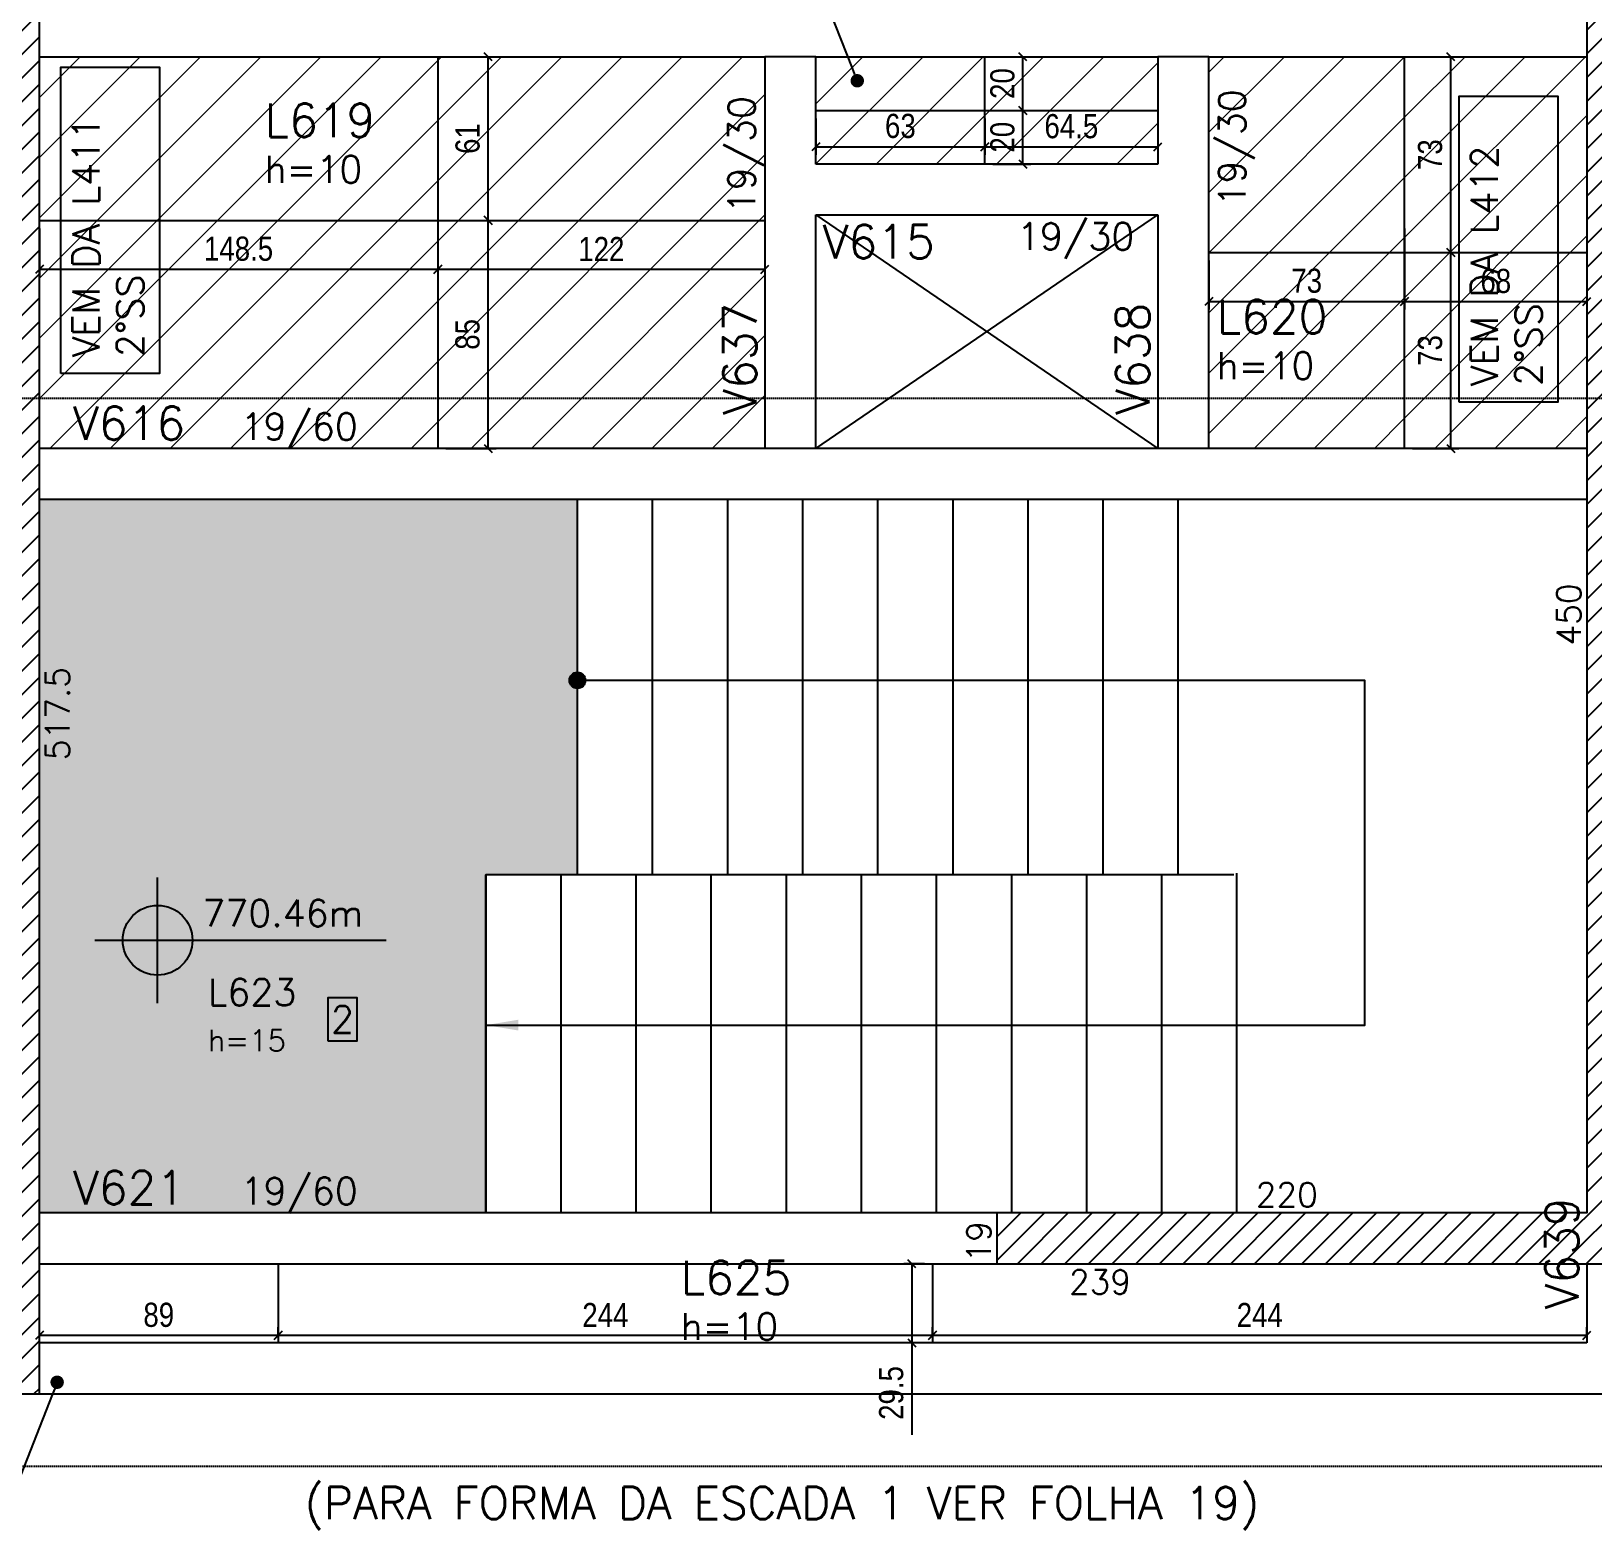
# Model space of a CAD drawing. Extents: x 1860 to 8661, y -614 to 3837.
# Drawn here: x 4067 to 4649, y 1381 to 1939 of the extents above; entities that cross this region are included whole.
import ezdxf
from ezdxf import colors
from ezdxf.entities.mleader import LeaderData, LeaderLine
from ezdxf.enums import TextEntityAlignment as Align
from ezdxf.math import Vec2, Vec3

# ---------------------------------------------------------------- set-up
doc = ezdxf.new("R2010")
doc.units = 0
doc.linetypes.add('DASHED', pattern=[0.75, 0.5, -0.25])
for name, color, linetype in [('COTA', 241, 'Continuous'), ('F-AUX', 2, 'Continuous'), ('F-AUX-RED', 1, 'Continuous'), ('F-DESNIVEL-1', 254, 'Continuous'), ('F-ESCADAS', 2, 'Continuous'), ('F-LAJES', 3, 'Continuous'), ('F-LAJES-DIM', 2, 'Continuous'), ('F-LAJES-NOME', 4, 'Continuous'), ('F-NÍVEL-PLANTA', 2, 'Continuous'), ('F-PILARES-DIM', 172, 'Continuous'), ('F-PILARES-HACH', 174, 'Continuous'), ('F-PILARES-S', 170, 'Continuous'), ('F-TEXTO', 6, 'Continuous'), ('F-VIGAS', 3, 'Continuous'), ('F-VIGAS-DIM', 2, 'Continuous'), ('F-VIGAS-NOME', 4, 'Continuous'), ('F-VÃO', 1, 'Continuous'), ('Painéis', 200, 'Continuous')]:
    doc.layers.add(name, color=color, linetype=linetype)
doc.layers.add('Hachura', color=251, linetype='Continuous', lineweight=9)
doc.styles.add('COTA TECNICA-50', font='techl___.ttf', dxfattribs={"height": 9})
doc.styles.add('CP-TEXTO', font='romans.shx')
doc.styles.add('MCP', font='romans.shx')
doc.styles.add('ROMANS', font='romans.shx')
doc.styles.get("Standard").update_dxf_attribs({"font": 'arial.ttf'})
doc.dimstyles.new('COTA PAINEL-50', dxfattribs={"dimtxt": 9, "dimasz": 3, "dimexe": 3, "dimexo": 3, "dimgap": 3, "dimtad": 1, "dimdec": 1, "dimzin": 12, "dimdsep": 46, "dimtxsty": 'COTA TECNICA-50', "dimblk1": 'OBLIQUE', "dimblk2": 'OBLIQUE', "dimsah": 1, "dimcen": 0.9, "dimclrd": 4, "dimclre": 4, "dimclrt": 240, "dimadec": 1, "dimazin": 3, "dimtfac": 1, "dimtdec": 1, "dimtmove": 0, "dimatfit": 3, "dimfxl": 1, "dimtolj": 1, "dimtzin": 12, "dimarcsym": 0})
pattern_1 = [(45, (4050.8626, 11455.262), (-4.4194174, 4.4194174), [])]

# ---------------------------------------------------------------- blocks, each defined once
blk = doc.blocks.new('*U178')
at = {"layer": 'F-LAJES-DIM', "color": 1}
blk.add_lwpolyline([(0, 0), (11, 0), (11, 16), (0, 16)], close=True, dxfattribs=at)
at = {"layer": 'F-LAJES-DIM', "style": 'MCP'}
blk.add_attdef('DIM', text='', height=10, dxfattribs=at).set_placement((5.5, 8), align=Align.MIDDLE_CENTER)
blk = doc.blocks.new('Nível - Planta')
at = {"layer": 'F-NÍVEL-PLANTA'}
h = blk.add_hatch(color=71, dxfattribs=at)
h.paths.add_polyline_path([(0, 0), (0, 0.26, 0.414214), (-0.26, 0)])
h.paths.add_polyline_path([(0.26, 0), (0, 0), (0, -0.26, 0.414214)])
for p, q in [((0, -0.469), (0, 0.469)), ((-0.469, 0), (1.704, 0))]:
    blk.add_line(p, q, dxfattribs=at)
blk.add_circle((0, 0), 0.26, dxfattribs=at)
at = {"layer": 'F-TEXTO', "color": 3, "style": 'MCP'}
blk.add_attdef('NÍVEL', (0.333, 0.102), '', height=0.2, dxfattribs=at)
blk = doc.blocks.new('_Dot')
at = {"color": 0, "linetype": 'ByBlock', "lineweight": -2}
blk.add_line((-0.5, 0), (-1, 0), dxfattribs=at)
at = {"color": 0, "linetype": 'ByBlock', "const_width": 0.5}
blk.add_lwpolyline([(-0.25, 0, 1), (0.25, 0, 1)], format="xyb", close=True, dxfattribs=at)
blk = doc.blocks.new('_Oblique')
at = {"color": 0, "linetype": 'ByBlock', "lineweight": -2}
blk.add_line((-0.5, -0.5), (0.5, 0.5), dxfattribs=at)
blk = doc.blocks.new('*D1326')
at = {"layer": 'COTA', "color": 4, "lineweight": -2, "transparency": 16777216}
for p, q in [((4359.36, 1906.76), (4359.36, 1893.21)), ((4422.36, 1906.76), (4422.36, 1893.21)), ((4359.36, 1896.21), (4422.36, 1896.21))]:
    blk.add_line(p, q, dxfattribs=at)
at = {"layer": 'Defpoints', "color": 0, "transparency": 16777216}
for p in [(4359.36, 1909.76), (4422.36, 1909.76), (4422.36, 1896.21)]:
    blk.add_point(p, dxfattribs=at)
at = {"layer": 'COTA', "color": 4, "lineweight": -2, "transparency": 16777216, "xscale": 3, "yscale": 3, "zscale": 3, "rotation": 180}
blk.add_blockref('_Oblique', (4359.36, 1896.21), dxfattribs=at)
at = {"layer": 'COTA', "color": 4, "lineweight": -2, "transparency": 16777216, "xscale": 3, "yscale": 3, "zscale": 3}
blk.add_blockref('_Oblique', (4422.36, 1896.21), dxfattribs=at)
at = {"layer": 'COTA', "color": 240, "transparency": 16777216, "insert": (4390.86, 1903.91), "char_height": 9, "attachment_point": 5, "style": 'COTA TECNICA-50'}
blk.add_mtext('\\A1;63', dxfattribs=at)
blk = doc.blocks.new('*D1327')
at = {"layer": 'COTA', "color": 4, "lineweight": -2, "transparency": 16777216}
for p, q in [((4422.36, 1906.76), (4422.36, 1893.21)), ((4486.86, 1906.76), (4486.86, 1893.21)), ((4422.36, 1896.21), (4486.86, 1896.21))]:
    blk.add_line(p, q, dxfattribs=at)
at = {"layer": 'Defpoints', "color": 0, "transparency": 16777216}
for p in [(4422.36, 1909.76), (4486.86, 1909.76), (4486.86, 1896.21)]:
    blk.add_point(p, dxfattribs=at)
at = {"layer": 'COTA', "color": 4, "lineweight": -2, "transparency": 16777216, "xscale": 3, "yscale": 3, "zscale": 3, "rotation": 180}
blk.add_blockref('_Oblique', (4422.36, 1896.21), dxfattribs=at)
at = {"layer": 'COTA', "color": 4, "lineweight": -2, "transparency": 16777216, "xscale": 3, "yscale": 3, "zscale": 3}
blk.add_blockref('_Oblique', (4486.86, 1896.21), dxfattribs=at)
at = {"layer": 'COTA', "color": 240, "transparency": 16777216, "insert": (4454.61, 1903.81), "char_height": 9, "attachment_point": 5, "style": 'COTA TECNICA-50'}
blk.add_mtext('\\A1;64.5', dxfattribs=at)
blk = doc.blocks.new('*D1328')
at = {"layer": 'COTA', "color": 4, "lineweight": -2, "transparency": 16777216}
for p, q in [((4426.11, 1909.76), (4439.54, 1909.76)), ((4436.54, 1889.76), (4436.54, 1909.76)), ((4425.36, 1889.76), (4439.54, 1889.76))]:
    blk.add_line(p, q, dxfattribs=at)
at = {"layer": 'Defpoints', "color": 0, "transparency": 16777216}
for p in [(4423.11, 1909.76), (4436.54, 1909.76), (4422.36, 1889.76)]:
    blk.add_point(p, dxfattribs=at)
at = {"layer": 'COTA', "color": 4, "lineweight": -2, "transparency": 16777216, "xscale": 3, "yscale": 3, "zscale": 3}
for p, rotation in [((4436.54, 1909.76), 90), ((4436.54, 1889.76), 270)]:
    blk.add_blockref('_Oblique', p, dxfattribs=dict(at, rotation=rotation))
at = {"layer": 'COTA', "color": 240, "transparency": 16777216, "insert": (4428.95, 1899.76), "char_height": 9, "attachment_point": 5, "rotation": 90, "style": 'COTA TECNICA-50'}
blk.add_mtext('\\A1;20', dxfattribs=at)
blk = doc.blocks.new('*D1329')
at = {"layer": 'COTA', "color": 4, "lineweight": -2, "transparency": 16777216}
for p, q in [((4425.36, 1929.76), (4439.54, 1929.76)), ((4436.54, 1909.76), (4436.54, 1929.76)), ((4426.11, 1909.76), (4439.54, 1909.76))]:
    blk.add_line(p, q, dxfattribs=at)
at = {"layer": 'Defpoints', "color": 0, "transparency": 16777216}
for p in [(4422.36, 1929.76), (4436.54, 1929.76), (4423.11, 1909.76)]:
    blk.add_point(p, dxfattribs=at)
at = {"layer": 'COTA', "color": 4, "lineweight": -2, "transparency": 16777216, "xscale": 3, "yscale": 3, "zscale": 3}
for p, rotation in [((4436.54, 1929.76), 90), ((4436.54, 1909.76), 270)]:
    blk.add_blockref('_Oblique', p, dxfattribs=dict(at, rotation=rotation))
at = {"layer": 'COTA', "color": 240, "transparency": 16777216, "insert": (4428.95, 1919.76), "char_height": 9, "attachment_point": 5, "rotation": 90, "style": 'COTA TECNICA-50'}
blk.add_mtext('\\A1;20', dxfattribs=at)
blk = doc.blocks.new('*D1331')
at = {"layer": 'COTA', "color": 4, "lineweight": -2, "transparency": 16777216}
for p, q in [((4069.86, 1865.76), (4069.86, 1847.51)), ((4218.36, 1865.76), (4218.36, 1847.51)), ((4069.86, 1850.51), (4218.36, 1850.51))]:
    blk.add_line(p, q, dxfattribs=at)
at = {"layer": 'Defpoints', "color": 0, "transparency": 16777216}
for p in [(4069.86, 1868.76), (4218.36, 1868.76), (4218.36, 1850.51)]:
    blk.add_point(p, dxfattribs=at)
at = {"layer": 'COTA', "color": 4, "lineweight": -2, "transparency": 16777216, "xscale": 3, "yscale": 3, "zscale": 3, "rotation": 180}
blk.add_blockref('_Oblique', (4069.86, 1850.51), dxfattribs=at)
at = {"layer": 'COTA', "color": 4, "lineweight": -2, "transparency": 16777216, "xscale": 3, "yscale": 3, "zscale": 3}
blk.add_blockref('_Oblique', (4218.36, 1850.51), dxfattribs=at)
at = {"layer": 'COTA', "color": 240, "transparency": 16777216, "insert": (4144.11, 1858.13), "char_height": 9, "attachment_point": 5, "style": 'COTA TECNICA-50'}
blk.add_mtext('\\A1;148.5', dxfattribs=at)
blk = doc.blocks.new('*D1332')
at = {"layer": 'COTA', "color": 4, "lineweight": -2, "transparency": 16777216}
for p, q in [((4218.36, 1865.76), (4218.36, 1847.51)), ((4340.36, 1865.76), (4340.36, 1847.51)), ((4218.36, 1850.51), (4340.36, 1850.51))]:
    blk.add_line(p, q, dxfattribs=at)
at = {"layer": 'Defpoints', "color": 0, "transparency": 16777216}
for p in [(4218.36, 1868.76), (4340.36, 1868.76), (4340.36, 1850.51)]:
    blk.add_point(p, dxfattribs=at)
at = {"layer": 'COTA', "color": 4, "lineweight": -2, "transparency": 16777216, "xscale": 3, "yscale": 3, "zscale": 3, "rotation": 180}
blk.add_blockref('_Oblique', (4218.36, 1850.51), dxfattribs=at)
at = {"layer": 'COTA', "color": 4, "lineweight": -2, "transparency": 16777216, "xscale": 3, "yscale": 3, "zscale": 3}
blk.add_blockref('_Oblique', (4340.36, 1850.51), dxfattribs=at)
at = {"layer": 'COTA', "color": 240, "transparency": 16777216, "insert": (4279.36, 1858.06), "char_height": 9, "attachment_point": 5, "style": 'COTA TECNICA-50'}
blk.add_mtext('\\A1;122', dxfattribs=at)
blk = doc.blocks.new('*D1333')
at = {"layer": 'COTA', "color": 4, "lineweight": -2, "transparency": 16777216}
for p, q in [((4221.36, 1868.76), (4240.13, 1868.76)), ((4237.13, 1783.76), (4237.13, 1868.76)), ((4221.36, 1783.76), (4240.13, 1783.76))]:
    blk.add_line(p, q, dxfattribs=at)
at = {"layer": 'Defpoints', "color": 0, "transparency": 16777216}
for p in [(4218.36, 1868.76), (4237.13, 1868.76), (4218.36, 1783.76)]:
    blk.add_point(p, dxfattribs=at)
at = {"layer": 'COTA', "color": 4, "lineweight": -2, "transparency": 16777216, "xscale": 3, "yscale": 3, "zscale": 3}
for p, rotation in [((4237.13, 1868.76), 90), ((4237.13, 1783.76), 270)]:
    blk.add_blockref('_Oblique', p, dxfattribs=dict(at, rotation=rotation))
at = {"layer": 'COTA', "color": 240, "transparency": 16777216, "insert": (4229.51, 1826.26), "char_height": 9, "attachment_point": 5, "rotation": 90, "style": 'COTA TECNICA-50'}
blk.add_mtext('\\A1;85', dxfattribs=at)
blk = doc.blocks.new('*D1334')
at = {"layer": 'COTA', "color": 4, "lineweight": -2, "transparency": 16777216}
for p, q in [((4221.36, 1929.76), (4240.13, 1929.76)), ((4237.13, 1868.76), (4237.13, 1929.76)), ((4221.36, 1868.76), (4240.13, 1868.76))]:
    blk.add_line(p, q, dxfattribs=at)
at = {"layer": 'Defpoints', "color": 0, "transparency": 16777216}
for p in [(4218.36, 1929.76), (4237.13, 1929.76), (4218.36, 1868.76)]:
    blk.add_point(p, dxfattribs=at)
at = {"layer": 'COTA', "color": 4, "lineweight": -2, "transparency": 16777216, "xscale": 3, "yscale": 3, "zscale": 3}
for p, rotation in [((4237.13, 1929.76), 90), ((4237.13, 1868.76), 270)]:
    blk.add_blockref('_Oblique', p, dxfattribs=dict(at, rotation=rotation))
at = {"layer": 'COTA', "color": 240, "transparency": 16777216, "insert": (4229.54, 1899.26), "char_height": 9, "attachment_point": 5, "rotation": 90, "style": 'COTA TECNICA-50'}
blk.add_mtext('\\A1;61', dxfattribs=at)
blk = doc.blocks.new('*D1335')
at = {"layer": 'COTA', "color": 4, "lineweight": -2, "transparency": 16777216}
for p, q in [((4505.86, 1853.76), (4505.86, 1835.51)), ((4578.86, 1853.76), (4578.86, 1835.51)), ((4505.86, 1838.51), (4578.86, 1838.51))]:
    blk.add_line(p, q, dxfattribs=at)
at = {"layer": 'Defpoints', "color": 0, "transparency": 16777216}
for p in [(4505.86, 1856.76), (4578.86, 1856.76), (4578.86, 1838.51)]:
    blk.add_point(p, dxfattribs=at)
at = {"layer": 'COTA', "color": 4, "lineweight": -2, "transparency": 16777216, "xscale": 3, "yscale": 3, "zscale": 3, "rotation": 180}
blk.add_blockref('_Oblique', (4505.86, 1838.51), dxfattribs=at)
at = {"layer": 'COTA', "color": 4, "lineweight": -2, "transparency": 16777216, "xscale": 3, "yscale": 3, "zscale": 3}
blk.add_blockref('_Oblique', (4578.86, 1838.51), dxfattribs=at)
at = {"layer": 'COTA', "color": 240, "transparency": 16777216, "insert": (4542.36, 1846.21), "char_height": 9, "attachment_point": 5, "style": 'COTA TECNICA-50'}
blk.add_mtext('\\A1;73', dxfattribs=at)
blk = doc.blocks.new('*D1336')
at = {"layer": 'COTA', "color": 4, "lineweight": -2, "transparency": 16777216}
for p, q in [((4578.86, 1865.76), (4578.86, 1835.51)), ((4646.86, 1853.76), (4646.86, 1835.51)), ((4578.86, 1838.51), (4646.86, 1838.51))]:
    blk.add_line(p, q, dxfattribs=at)
at = {"layer": 'Defpoints', "color": 0, "transparency": 16777216}
for p in [(4578.86, 1868.76), (4646.86, 1856.76), (4646.86, 1838.51)]:
    blk.add_point(p, dxfattribs=at)
at = {"layer": 'COTA', "color": 4, "lineweight": -2, "transparency": 16777216, "xscale": 3, "yscale": 3, "zscale": 3, "rotation": 180}
blk.add_blockref('_Oblique', (4578.86, 1838.51), dxfattribs=at)
at = {"layer": 'COTA', "color": 4, "lineweight": -2, "transparency": 16777216, "xscale": 3, "yscale": 3, "zscale": 3}
blk.add_blockref('_Oblique', (4646.86, 1838.51), dxfattribs=at)
at = {"layer": 'COTA', "color": 240, "transparency": 16777216, "insert": (4612.86, 1846.12), "char_height": 9, "attachment_point": 5, "style": 'COTA TECNICA-50'}
blk.add_mtext('\\A1;68', dxfattribs=at)
blk = doc.blocks.new('*D1337')
at = {"layer": 'COTA', "color": 4, "lineweight": -2, "transparency": 16777216}
for p, q in [((4581.86, 1856.76), (4599.1, 1856.76)), ((4596.1, 1783.76), (4596.1, 1856.76)), ((4581.86, 1783.76), (4599.1, 1783.76))]:
    blk.add_line(p, q, dxfattribs=at)
at = {"layer": 'Defpoints', "color": 0, "transparency": 16777216}
for p in [(4578.86, 1856.76), (4596.1, 1856.76), (4578.86, 1783.76)]:
    blk.add_point(p, dxfattribs=at)
at = {"layer": 'COTA', "color": 4, "lineweight": -2, "transparency": 16777216, "xscale": 3, "yscale": 3, "zscale": 3}
for p, rotation in [((4596.1, 1856.76), 90), ((4596.1, 1783.76), 270)]:
    blk.add_blockref('_Oblique', p, dxfattribs=dict(at, rotation=rotation))
at = {"layer": 'COTA', "color": 240, "transparency": 16777216, "insert": (4588.4, 1820.26), "char_height": 9, "attachment_point": 5, "rotation": 90, "style": 'COTA TECNICA-50'}
blk.add_mtext('\\A1;73', dxfattribs=at)
blk = doc.blocks.new('*D1338')
at = {"layer": 'COTA', "color": 4, "lineweight": -2, "transparency": 16777216}
for p, q in [((4581.86, 1929.76), (4599.1, 1929.76)), ((4596.1, 1856.76), (4596.1, 1929.76)), ((4581.86, 1856.76), (4599.1, 1856.76))]:
    blk.add_line(p, q, dxfattribs=at)
at = {"layer": 'Defpoints', "color": 0, "transparency": 16777216}
for p in [(4578.86, 1929.76), (4596.1, 1929.76), (4578.86, 1856.76)]:
    blk.add_point(p, dxfattribs=at)
at = {"layer": 'COTA', "color": 4, "lineweight": -2, "transparency": 16777216, "xscale": 3, "yscale": 3, "zscale": 3}
for p, rotation in [((4596.1, 1929.76), 90), ((4596.1, 1856.76), 270)]:
    blk.add_blockref('_Oblique', p, dxfattribs=dict(at, rotation=rotation))
at = {"layer": 'COTA', "color": 240, "transparency": 16777216, "insert": (4588.4, 1893.26), "char_height": 9, "attachment_point": 5, "rotation": 90, "style": 'COTA TECNICA-50'}
blk.add_mtext('\\A1;73', dxfattribs=at)
blk = doc.blocks.new('*D1549')
at = {"layer": 'Defpoints', "color": 0, "transparency": 16777216}
for p in [(4069.86, 1450.26), (4158.86, 1453.11), (4158.86, 1450.26)]:
    blk.add_point(p, dxfattribs=at)
at = {"layer": 'Painéis', "color": 4, "lineweight": -2, "transparency": 16777216}
for p, q in [((4069.86, 1453.26), (4069.86, 1456.11)), ((4158.86, 1453.26), (4158.86, 1456.11)), ((4069.86, 1453.11), (4158.86, 1453.11))]:
    blk.add_line(p, q, dxfattribs=at)
at = {"layer": 'Painéis', "color": 4, "lineweight": -2, "transparency": 16777216, "xscale": 3, "yscale": 3, "zscale": 3, "rotation": 180}
blk.add_blockref('_Oblique', (4069.86, 1453.11), dxfattribs=at)
at = {"layer": 'Painéis', "color": 4, "lineweight": -2, "transparency": 16777216, "xscale": 3, "yscale": 3, "zscale": 3}
blk.add_blockref('_Oblique', (4158.86, 1453.11), dxfattribs=at)
at = {"layer": 'Painéis', "color": 240, "transparency": 16777216, "insert": (4114.36, 1460.7), "char_height": 9, "attachment_point": 5, "style": 'COTA TECNICA-50'}
blk.add_mtext('\\A1;89', dxfattribs=at)
blk = doc.blocks.new('*D1550')
at = {"layer": 'Defpoints', "color": 0, "transparency": 16777216}
for p in [(4158.86, 1450.26), (4402.86, 1453.11), (4402.86, 1450.26)]:
    blk.add_point(p, dxfattribs=at)
at = {"layer": 'Painéis', "color": 4, "lineweight": -2, "transparency": 16777216}
for p, q in [((4158.86, 1453.26), (4158.86, 1456.11)), ((4402.86, 1453.26), (4402.86, 1456.11)), ((4158.86, 1453.11), (4402.86, 1453.11))]:
    blk.add_line(p, q, dxfattribs=at)
at = {"layer": 'Painéis', "color": 4, "lineweight": -2, "transparency": 16777216, "xscale": 3, "yscale": 3, "zscale": 3, "rotation": 180}
blk.add_blockref('_Oblique', (4158.86, 1453.11), dxfattribs=at)
at = {"layer": 'Painéis', "color": 4, "lineweight": -2, "transparency": 16777216, "xscale": 3, "yscale": 3, "zscale": 3}
blk.add_blockref('_Oblique', (4402.86, 1453.11), dxfattribs=at)
at = {"layer": 'Painéis', "color": 240, "transparency": 16777216, "insert": (4280.86, 1460.67), "char_height": 9, "attachment_point": 5, "style": 'COTA TECNICA-50'}
blk.add_mtext('\\A1;244', dxfattribs=at)
blk = doc.blocks.new('*D1551')
at = {"layer": 'Defpoints', "color": 0, "transparency": 16777216}
for p in [(4402.86, 1450.26), (4646.86, 1453.11), (4646.86, 1450.26)]:
    blk.add_point(p, dxfattribs=at)
at = {"layer": 'Painéis', "color": 4, "lineweight": -2, "transparency": 16777216}
for p, q in [((4402.86, 1453.26), (4402.86, 1456.11)), ((4646.86, 1453.26), (4646.86, 1456.11)), ((4402.86, 1453.11), (4646.86, 1453.11))]:
    blk.add_line(p, q, dxfattribs=at)
at = {"layer": 'Painéis', "color": 4, "lineweight": -2, "transparency": 16777216, "xscale": 3, "yscale": 3, "zscale": 3, "rotation": 180}
blk.add_blockref('_Oblique', (4402.86, 1453.11), dxfattribs=at)
at = {"layer": 'Painéis', "color": 4, "lineweight": -2, "transparency": 16777216, "xscale": 3, "yscale": 3, "zscale": 3}
blk.add_blockref('_Oblique', (4646.86, 1453.11), dxfattribs=at)
at = {"layer": 'Painéis', "color": 240, "transparency": 16777216, "insert": (4524.86, 1460.67), "char_height": 9, "attachment_point": 5, "style": 'COTA TECNICA-50'}
blk.add_mtext('\\A1;244', dxfattribs=at)
blk = doc.blocks.new('*D1552')
at = {"layer": 'Defpoints', "color": 0, "transparency": 16777216}
for p in [(4402.86, 1479.76), (4395.1, 1450.26), (4402.86, 1450.26)]:
    blk.add_point(p, dxfattribs=at)
at = {"layer": 'Painéis', "color": 4, "lineweight": -2, "transparency": 16777216}
for p, q in [((4399.86, 1479.76), (4392.1, 1479.76)), ((4395.1, 1479.76), (4395.1, 1450.26)), ((4399.86, 1450.26), (4392.1, 1450.26)), ((4395.1, 1450.26), (4395.1, 1415.99))]:
    blk.add_line(p, q, dxfattribs=at)
at = {"layer": 'Painéis', "color": 4, "lineweight": -2, "transparency": 16777216, "xscale": 3, "yscale": 3, "zscale": 3}
for p, rotation in [((4395.1, 1479.76), 90), ((4395.1, 1450.26), 270)]:
    blk.add_blockref('_Oblique', p, dxfattribs=dict(at, rotation=rotation))
at = {"layer": 'Painéis', "color": 240, "transparency": 16777216, "insert": (4387.48, 1431.62), "char_height": 9, "attachment_point": 5, "rotation": 90, "style": 'COTA TECNICA-50'}
blk.add_mtext('\\A1;29.5', dxfattribs=at)

msp = doc.modelspace()

# ---------------------------------------------------------------- hatches: boundary and pattern name
at = {"layer": 'F-AUX'}
h = msp.add_hatch(color=1, dxfattribs=at)
edge = h.paths.add_edge_path()
edge.add_arc((4270.46, 1697.26), 3, 0, 360)
at = {"layer": 'F-DESNIVEL-1'}
h = msp.add_hatch(color=256, dxfattribs=at)
h.dxf.hatch_style = 1
h.paths.add_polyline_path([(4236.36, 1624.76), (4270.36, 1624.76), (4270.36, 1764.76), (4069.86, 1764.76), (4069.86, 1498.76), (4236.36, 1498.76)])
at = {"layer": 'F-PILARES-HACH', "linetype": 'Continuous'}
h = msp.add_hatch(dxfattribs=at)
h.set_pattern_fill('ANSI31', color=256, scale=50, style=0)
h.set_pattern_definition(pattern_1)
h.paths.add_polyline_path([(4069.86, 1431.26), (4069.86, 1948.76), (4050.86, 1948.76), (4050.86, 1455.26), (3831.86, 1455.26), (3831.86, 1431.26)], flags=16)
h = msp.add_hatch(dxfattribs=at)
h.set_pattern_fill('ANSI31', color=256, scale=50, style=0)
h.set_pattern_definition(pattern_1)
h.paths.add_polyline_path([(4665.86, 1479.76), (4665.86, 1948.76), (4646.86, 1948.76), (4646.86, 1498.76), (4426.86, 1498.76), (4426.86, 1479.76)], flags=16)
at = {"layer": 'Hachura', "linetype": 'ByBlock'}
h = msp.add_hatch(dxfattribs=at)
h.set_pattern_fill('ANSI31', color=256, scale=5)
h.paths.add_polyline_path([(4069.86, 1929.76), (4069.86, 1868.76), (4218.36, 1868.76), (4218.36, 1929.76)])
h.paths.add_polyline_path([(4218.36, 1868.76), (4069.86, 1868.76), (4069.86, 1783.76), (4218.36, 1783.76)])
h.paths.add_polyline_path([(4218.36, 1868.76), (4218.36, 1783.76), (4340.36, 1783.76), (4340.36, 1868.76)])
h.paths.add_polyline_path([(4340.36, 1868.76), (4340.36, 1880.26), (4340.36, 1929.76), (4218.36, 1929.76), (4218.36, 1868.76)])
h.paths.add_polyline_path([(4422.36, 1929.76), (4359.36, 1929.76), (4359.36, 1909.76), (4422.36, 1909.76)])
h.paths.add_polyline_path([(4422.36, 1889.76), (4422.36, 1909.76), (4359.36, 1909.76), (4359.36, 1889.76)])
h.paths.add_polyline_path([(4486.86, 1889.76), (4486.86, 1909.76), (4422.36, 1909.76), (4422.36, 1889.76)])
h.paths.add_polyline_path([(4422.36, 1929.76), (4422.36, 1909.76), (4486.86, 1909.76), (4486.86, 1929.76)])
h.paths.add_polyline_path([(4505.86, 1880.26), (4505.86, 1856.76), (4578.86, 1856.76), (4578.86, 1929.76), (4505.86, 1929.76)])
h.paths.add_polyline_path([(4578.86, 1856.76), (4505.86, 1856.76), (4505.86, 1783.76), (4578.86, 1783.76)])
h = msp.add_hatch(dxfattribs=at)
h.set_pattern_fill('ANSI31', color=256, scale=5)
h.paths.add_polyline_path([(4646.86, 1929.76), (4578.86, 1929.76), (4578.86, 1856.76), (4646.86, 1856.76)])
h.paths.add_polyline_path([(4646.86, 1856.76), (4578.86, 1856.76), (4578.86, 1783.76), (4646.86, 1783.76)])

# ---------------------------------------------------------------- linework, layer by layer
at = {"layer": 'COTA'}
for points in [[(4077.81, 1811.72), (4077.81, 1925.86), (4114.68, 1925.86), (4114.68, 1811.72)], [(4599.18, 1800.97), (4599.18, 1915.11), (4636.05, 1915.11), (4636.05, 1800.97)]]:
    msp.add_lwpolyline(points, close=True, dxfattribs=at)
at = {"layer": 'F-AUX', "color": 1}
msp.add_lwpolyline([(4236.36, 1568.76), (4563.98, 1568.76), (4563.98, 1697.26), (4270.46, 1697.26)], dxfattribs=at)
msp.add_circle((4270.46, 1697.26), 3, dxfattribs=at)
msp.add_solid([(4248.36, 1566.76), (4236.36, 1568.76), (4248.36, 1570.76)], dxfattribs=at)
at = {"layer": 'F-AUX-RED', "color": 4, "linetype": 'DASHED'}
msp.add_lwpolyline([(4001.9, 1802.44), (4728.09, 1802.44), (4728.09, 1404.15), (4001.9, 1404.15)], close=True, dxfattribs=at)
at = {"layer": 'F-ESCADAS', "linetype": 'Continuous'}
for points in [[(4270.36, 1764.76), (4270.36, 1624.76)], [(4298.36, 1764.76), (4298.36, 1624.76)], [(4326.36, 1764.76), (4326.36, 1624.76)], [(4354.36, 1764.76), (4354.36, 1624.76)], [(4382.36, 1764.76), (4382.36, 1624.76)], [(4410.36, 1764.76), (4410.36, 1624.76)], [(4438.36, 1764.76), (4438.36, 1624.76)], [(4466.36, 1764.76), (4466.36, 1624.76)], [(4494.36, 1764.76), (4494.36, 1624.76)], [(4236.36, 1498.76), (4236.36, 1624.76)], [(4515.18, 1624.76), (4237.36, 1624.76)], [(4264.36, 1498.76), (4264.36, 1624.76)], [(4292.36, 1498.76), (4292.36, 1624.76)], [(4320.36, 1498.76), (4320.36, 1624.76)], [(4348.36, 1498.76), (4348.36, 1624.76)], [(4376.36, 1498.76), (4376.36, 1624.76)], [(4404.36, 1498.76), (4404.36, 1624.76)], [(4432.36, 1498.76), (4432.36, 1624.76)], [(4460.36, 1498.76), (4460.36, 1624.76)], [(4488.36, 1498.76), (4488.36, 1624.76)], [(4516.36, 1498.76), (4516.36, 1625.44)]]:
    msp.add_lwpolyline(points, dxfattribs=at)
at = {"layer": 'F-LAJES'}
msp.add_lwpolyline([(4237.36, 1498.76), (4069.86, 1498.76), (4069.86, 1764.76), (4270.36, 1764.76), (4270.36, 1624.76), (4236.36, 1624.76), (4236.36, 1498.76)], dxfattribs=at)
at = {"layer": 'F-PILARES-S', "linetype": 'Continuous'}
for points in [[(4069.86, 1431.26), (4069.86, 1948.76), (4050.86, 1948.76), (4050.86, 1455.26), (3831.86, 1455.26), (3831.86, 1431.26), (4069.86, 1431.26)], [(4665.86, 1479.76), (4665.86, 1948.76), (4646.86, 1948.76), (4646.86, 1498.76), (4426.86, 1498.76), (4426.86, 1479.76), (4665.86, 1479.76)]]:
    msp.add_lwpolyline(points, dxfattribs=at)
at = {"layer": 'F-VIGAS'}
for points in [[(4069.86, 1929.76), (4340.36, 1929.76)], [(4340.36, 1929.76), (4340.36, 1880.26)], [(4359.36, 1929.76), (4340.36, 1929.76)], [(4359.36, 1929.76), (4486.86, 1929.76)], [(4359.36, 1889.76), (4359.36, 1929.76)], [(4486.86, 1929.76), (4486.86, 1889.76)], [(4505.86, 1929.76), (4486.86, 1929.76)], [(4505.86, 1929.76), (4646.86, 1929.76)], [(4505.86, 1880.26), (4505.86, 1929.76)], [(4486.86, 1889.76), (4359.36, 1889.76)], [(4340.36, 1880.26), (4340.36, 1783.76)], [(4505.86, 1783.76), (4505.86, 1880.26)], [(4359.36, 1870.76), (4486.86, 1870.76)], [(4359.36, 1783.76), (4359.36, 1870.76)], [(4486.86, 1870.76), (4486.86, 1783.76)], [(4340.36, 1783.76), (4069.86, 1783.76)], [(4359.36, 1783.76), (4340.36, 1783.76)], [(4486.86, 1783.76), (4359.36, 1783.76)], [(4505.86, 1783.76), (4486.86, 1783.76)], [(4646.86, 1783.76), (4505.86, 1783.76)], [(4069.86, 1764.76), (4349.86, 1764.76)], [(4349.86, 1764.76), (4496.36, 1764.76)], [(4496.36, 1764.76), (4646.86, 1764.76)], [(4426.86, 1498.76), (4069.86, 1498.76)], [(4069.86, 1479.76), (4426.86, 1479.76)], [(4646.86, 1479.76), (4646.86, 1450.26)], [(4646.86, 1450.26), (4069.86, 1450.26)], [(4069.86, 1431.26), (4665.86, 1431.26)]]:
    msp.add_lwpolyline(points, dxfattribs=at)
at = {"layer": 'F-VÃO'}
for p, q in [((4359.36, 1783.76), (4486.86, 1870.76)), ((4359.36, 1870.76), (4486.86, 1783.76))]:
    msp.add_line(p, q, dxfattribs=at)
at = {"layer": 'Painéis'}
msp.add_line((4359.36, 1909.76), (4486.86, 1909.76), dxfattribs=at)
for points in [[(4218.36, 1929.76), (4218.36, 1783.76)], [(4422.36, 1889.76), (4422.36, 1929.76)], [(4578.86, 1783.76), (4578.86, 1929.76)], [(4069.86, 1868.76), (4340.36, 1868.76)], [(4505.86, 1856.76), (4646.86, 1856.76)], [(4158.86, 1479.76), (4158.86, 1450.26)], [(4402.86, 1479.76), (4402.86, 1450.26)]]:
    msp.add_lwpolyline(points, dxfattribs=at)

# ---------------------------------------------------------------- block references
at = {"layer": 'F-LAJES-DIM', "linetype": 'Continuous'}
msp.add_blockref('*U178', (4177.37, 1562.92), dxfattribs=at).add_auto_attribs({'DIM': '2'})
at = {"layer": 'F-NÍVEL-PLANTA', "linetype": 'Continuous', "xscale": 50, "yscale": 50, "zscale": 50}
msp.add_blockref('Nível - Planta', (4113.92, 1600.39), dxfattribs=at).add_auto_attribs({'NÍVEL': '770.46m'})

# ---------------------------------------------------------------- texts
at = {"layer": 'COTA', "style": 'ROMANS'}
for s, p in [('VEM DA L411', (4092.21, 1817.79)), ('VEM DA L412', (4613.58, 1807.04)), ('2°SS', (4108.68, 1817.79)), ('2°SS', (4630.05, 1807.04))]:
    msp.add_text(s, height=10, rotation=90, dxfattribs=at).set_placement(p)
at = {"layer": 'F-LAJES-DIM', "linetype": 'Continuous', "style": 'MCP'}
for s, height, p in [('h=10', 10, (4153.83, 1882.8)), ('h=10', 10, (4508.81, 1809.59)), ('h=15', 8, (4132.64, 1559.02)), ('h=10', 10, (4308.95, 1451.41))]:
    msp.add_text(s, height=height, dxfattribs=at).set_placement(p)
at = {"layer": 'F-LAJES-NOME', "linetype": 'Continuous', "style": 'MCP'}
for s, height, p in [('L619', 12.5, (4153.83, 1899.8)), ('L620', 12.5, (4508.81, 1826.59)), ('L623', 10, (4132.64, 1576.02)), ('L625', 12.5, (4308.95, 1468.41))]:
    msp.add_text(s, height=height, dxfattribs=at).set_placement(p)
at = {"layer": 'F-PILARES-DIM', "linetype": 'Continuous', "style": 'MCP'}
for s, p in [('450', (4644.61, 1710.26)), ('517.5', (4081.11, 1667.51)), ('19', (4424.61, 1480.26))]:
    msp.add_text(s, height=9, rotation=90, dxfattribs=at).set_placement(p)
for s, p in [('220', (4523.36, 1501.01)), ('239', (4453.74, 1468.51))]:
    msp.add_text(s, height=9, dxfattribs=at).set_placement(p)
at = {"layer": 'F-TEXTO', "color": 3, "insert": (4030.47, 1396.62), "char_height": 12, "width": 687.5204, "attachment_point": 1, "style": 'CP-TEXTO'}
msp.add_mtext('\\pi138.33165;(PARA FORMA DA ESCADA 1 VER FOLHA 19)', dxfattribs=at)
at = {"layer": 'F-VIGAS-DIM', "linetype": 'Continuous', "style": 'MCP'}
for p in [(4519.54, 1873.93), (4336.68, 1871.37)]:
    msp.add_text('19/30', height=10, rotation=90, dxfattribs=at).set_placement(p)
for s, p in [('19/30', (4434.36, 1857.79)), ('19/60', (4144.86, 1786.89)), ('19/60', (4144.86, 1501.89))]:
    msp.add_text(s, height=10, dxfattribs=at).set_placement(p)
at = {"layer": 'F-VIGAS-NOME', "linetype": 'Continuous', "style": 'MCP'}
for s, p in [('V615', (4361.86, 1854.58)), ('V616', (4082.36, 1786.89)), ('V621', (4082.36, 1501.89))]:
    msp.add_text(s, height=12.5, dxfattribs=at).set_placement(p)
for s, p in [('V637', (4337.24, 1796.26)), ('V638', (4483.74, 1796.26)), ('V639', (4643.74, 1462.76))]:
    msp.add_text(s, height=12.5, rotation=90, dxfattribs=at).set_placement(p)

# ---------------------------------------------------------------- dimensions: what is measured, and where the dimension line sits
at = {"layer": 'COTA'}
for base, p1, p2, picture, middle in [((4237.13, 1929.76), (4218.36, 1868.76), (4218.36, 1929.76), '*D1334', (4229.54, 1899.26)), ((4436.54, 1929.76), (4423.11, 1909.76), (4422.36, 1929.76), '*D1329', (4428.95, 1919.76)), ((4596.1, 1929.76), (4578.86, 1856.76), (4578.86, 1929.76), '*D1338', (4588.4, 1893.26))]:
    dim = msp.add_linear_dim(base=base, p1=p1, p2=p2, angle=90, dimstyle='COTA PAINEL-50', override={"dimtmove": 1}, dxfattribs=at)
    dim.commit()
    dim.dimension.update_dxf_attribs({"geometry": picture, "text_midpoint": middle})
for base, p1, p2, picture, middle in [((4422.36, 1896.21), (4359.36, 1909.76), (4422.36, 1909.76), '*D1326', (4390.86, 1903.91)), ((4218.36, 1850.51), (4069.86, 1868.76), (4218.36, 1868.76), '*D1331', (4144.11, 1858.13)), ((4578.86, 1838.51), (4505.86, 1856.76), (4578.86, 1856.76), '*D1335', (4542.36, 1846.21))]:
    dim = msp.add_linear_dim(base=base, p1=p1, p2=p2, dimstyle='COTA PAINEL-50', dxfattribs=at)
    dim.commit()
    dim.dimension.update_dxf_attribs({"geometry": picture, "text_midpoint": middle})
for base, p1, p2, picture, middle in [((4486.86, 1896.21), (4422.36, 1909.76), (4486.86, 1909.76), '*D1327', (4454.61, 1903.81)), ((4340.36, 1850.51), (4218.36, 1868.76), (4340.36, 1868.76), '*D1332', (4279.36, 1858.06)), ((4646.86, 1838.51), (4578.86, 1868.76), (4646.86, 1856.76), '*D1336', (4612.86, 1846.12))]:
    dim = msp.add_linear_dim(base=base, p1=p1, p2=p2, dimstyle='COTA PAINEL-50', override={"dimtmove": 1}, dxfattribs=at)
    dim.commit()
    dim.dimension.update_dxf_attribs({"geometry": picture, "text_midpoint": middle})
for base, p1, p2, picture, middle in [((4436.54, 1909.76), (4422.36, 1889.76), (4423.11, 1909.76), '*D1328', (4428.95, 1899.76)), ((4237.13, 1868.76), (4218.36, 1783.76), (4218.36, 1868.76), '*D1333', (4229.51, 1826.26)), ((4596.1, 1856.76), (4578.86, 1783.76), (4578.86, 1856.76), '*D1337', (4588.4, 1820.26))]:
    dim = msp.add_linear_dim(base=base, p1=p1, p2=p2, angle=90, dimstyle='COTA PAINEL-50', dxfattribs=at)
    dim.commit()
    dim.dimension.update_dxf_attribs({"geometry": picture, "text_midpoint": middle})
at = {"layer": 'Painéis'}
dim = msp.add_linear_dim(base=(4395.1, 1450.26), p1=(4402.86, 1479.76), p2=(4402.86, 1450.26), angle=90, dimstyle='COTA PAINEL-50', dxfattribs=at)
dim.commit()
dim.dimension.update_dxf_attribs({"geometry": '*D1552', "text_midpoint": (4387.48, 1431.62)})
dim = msp.add_linear_dim(base=(4158.86, 1453.11), p1=(4069.86, 1450.26), p2=(4158.86, 1450.26), dimstyle='COTA PAINEL-50', dxfattribs=at)
dim.commit()
dim.dimension.update_dxf_attribs({"geometry": '*D1549', "text_midpoint": (4114.36, 1460.7)})
for base, p1, p2, picture, middle in [((4402.86, 1453.11), (4158.86, 1450.26), (4402.86, 1450.26), '*D1550', (4280.86, 1460.67)), ((4646.86, 1453.11), (4402.86, 1450.26), (4646.86, 1450.26), '*D1551', (4524.86, 1460.67))]:
    dim = msp.add_linear_dim(base=base, p1=p1, p2=p2, dimstyle='COTA PAINEL-50', override={"dimtmove": 1}, dxfattribs=at)
    dim.commit()
    dim.dimension.update_dxf_attribs({"geometry": picture, "text_midpoint": middle})

# ---------------------------------------------------------------- leaders
at = {"layer": 'F-AUX-RED', "linetype": 'Continuous'}
ml = msp.add_multileader_mtext('Standard', dxfattribs=at)
ml.set_content('', color=256)
ml.set_leader_properties()
ml.set_arrow_properties(name='DOT')
ml.build(insert=Vec2(0, 0))
ml.multileader.update_dxf_attribs({"text_right_attachment_type": 6, "text_top_attachment_type": 0, "text_bottom_attachment_type": 0, "dogleg_length": 0.36, "arrow_head_size": 5})
ctx = ml.context
ctx.base_point, ctx.char_height, ctx.arrow_head_size, ctx.landing_gap_size, ctx.plane_origin = Vec3(4306.37, 1973.2), 0.18, 5, 0.09, Vec3(4374.79, 1920.8)
ctx.right_attachment, ctx.text_align_type = 6, 2
notes = []
notes.append((ctx, [(0, (1, 1, 0), (4354.31, 1973.11), (-1, 0), 47.76, [(0, [(4374.79, 1920.8)], 256, [])])]))
ctx.mtext.insert, ctx.mtext.alignment, ctx.mtext.flow_direction = Vec3(4306.46, 1973.29), 3, 5
ml = msp.add_multileader_mtext('Standard', dxfattribs=at)
ml.set_content('', color=256)
ml.set_leader_properties()
ml.set_arrow_properties(name='DOT')
ml.build(insert=Vec2(0, 0))
ml.multileader.update_dxf_attribs({"text_right_attachment_type": 6, "text_top_attachment_type": 0, "text_bottom_attachment_type": 0, "dogleg_length": 0.36, "arrow_head_size": 5})
ctx = ml.context
ctx.base_point, ctx.char_height, ctx.arrow_head_size, ctx.landing_gap_size, ctx.plane_origin = Vec3(4008.05, 1383.39), 0.18, 5, 0.09, Vec3(4076.47, 1435.62)
ctx.right_attachment, ctx.text_align_type = 6, 2
notes.append((ctx, [(0, (1, 1, 0), (4055.99, 1383.3), (-1, 0), 47.76, [(0, [(4076.47, 1435.62)], 256, [])])]))
ctx.mtext.insert, ctx.mtext.alignment, ctx.mtext.flow_direction = Vec3(4008.14, 1383.48), 3, 5
for ctx, leaders in notes:
    for number, flags, end, landing, length, lines in leaders:
        leader = LeaderData()
        leader.index, (leader.has_last_leader_line, leader.has_dogleg_vector, leader.attachment_direction) = number, flags
        leader.last_leader_point, leader.dogleg_vector, leader.dogleg_length = Vec3(end), Vec3(landing), length
        for number, points, colour, breaks in lines:
            line = LeaderLine()
            line.index, line.vertices, line.color, line.breaks = number, Vec3.list(points), colors.encode_raw_color(colour), breaks
            leader.lines.append(line)
        ctx.leaders.append(leader)

doc.saveas('drawing.dxf')
